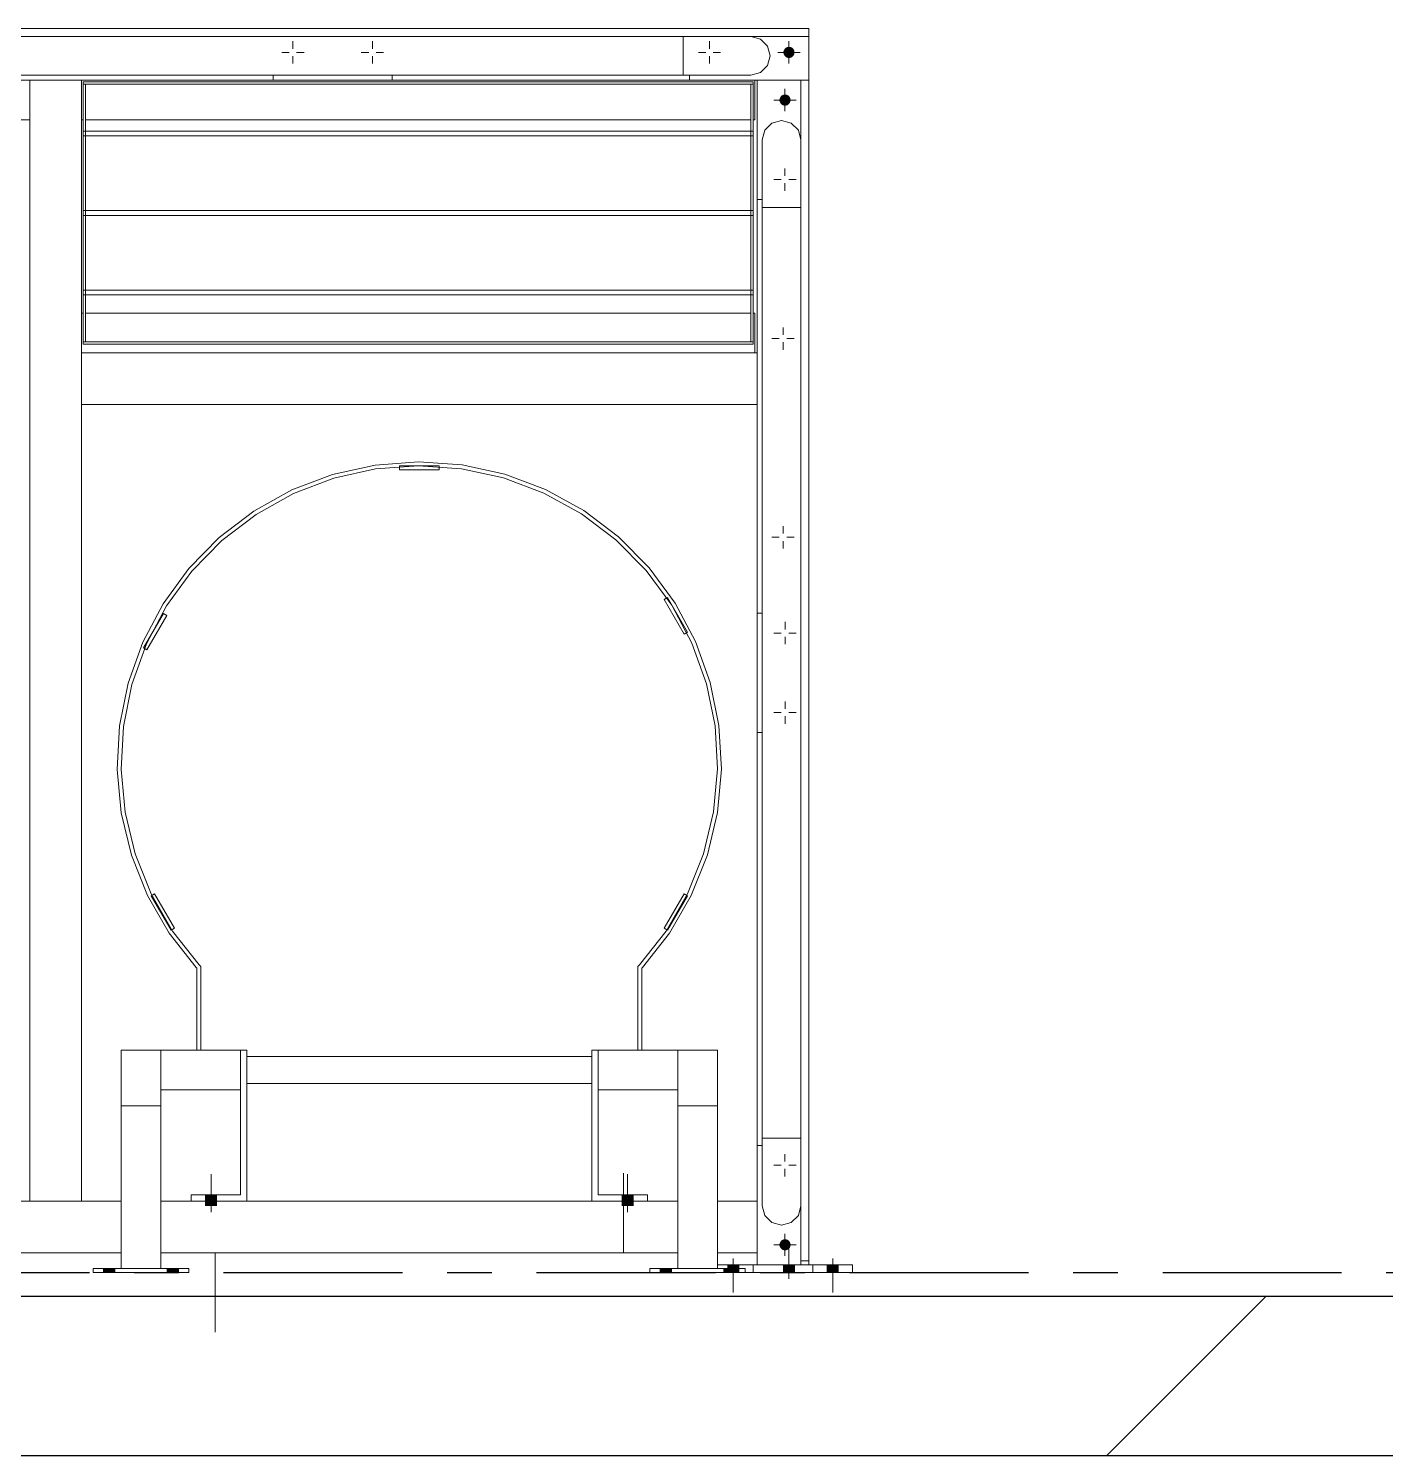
# Model space of a CAD drawing. Header units: millimetres. Extents: x -153298 to 620751, y -313239 to 250031.
# Drawn here: x 33926 to 35633, y 171630 to 173425 of the extents above; entities that cross this region are included whole.
import ezdxf
from ezdxf.enums import TextEntityAlignment as Align

# ---------------------------------------------------------------- set-up
doc = ezdxf.new("R2010")
doc.units = ezdxf.units.MM
for name, pattern in [('CENTER', [2, 1.25, -0.25, 0.25, -0.25]), ('TA_GL_000.90000', [2.475, 0.9, -0.225, 0.225, -0.225, 0.9]), ('XKITLINE00', [0])]:
    doc.linetypes.add(name, pattern=pattern)
for name, color, linetype in [('000 - 0_SYM_DWG_GRIDLINE_MAIN_COLOR_251', 251, 'Continuous'), ('000 - 0_SYM_DWG_SLOPE-SYM_TEXT_COLOR_3', 3, 'Continuous'), ('000 - CONCRETE_WALL_CUT_COLOR_2', 2, 'Continuous'), ('000 - CONCRETE_WALL_HATCH_', 251, 'Continuous'), ('000 - CONCRETE_WALL_WIPEOUT_', 250, 'Continuous'), ('000 - EXISTING_BUILDING_MAIN_COLOR_1', 1, 'Continuous'), ('000 - EXISTING_BUILDING_MAIN_COLOR_251', 251, 'Continuous'), ('000 - EXISTING_CONCRETE_MAIN_COLOR_1', 1, 'Continuous'), ('000 - GRID', 251, 'CENTER')]:
    doc.layers.add(name, color=color, linetype=linetype)
doc.styles.add('ARIAL', font='arial.ttf')
doc.styles.add('TA', font='', dxfattribs={"height": 4.5})
doc.styles.get('TA').set_extended_font_data('Cordia New')

# ---------------------------------------------------------------- blocks, each defined once
blk = doc.blocks.new('*A23112231')
at = {"layer": '000 - EXISTING_BUILDING_MAIN_COLOR_1', "linetype": 'XKITLINE00', "lineweight": 0}
for p, q in [((470.929547, 165.651934), (470.929547, 166.331934)), ((471.318347, 166.331934), (470.929547, 166.331934)), ((471.318347, 165.651934), (471.318347, 166.331934)), ((470.955591, 165.554734), (470.929547, 165.651934)), ((471.318347, 165.651934), (471.292302, 165.554734)), ((471.026747, 165.483579), (470.955591, 165.554734)), ((471.123947, 165.457534), (471.026747, 165.483579)), ((471.221147, 165.483579), (471.123947, 165.457534)), ((471.292302, 165.554734), (471.221147, 165.483579))]:
    blk.add_line(p, q, dxfattribs=at)
blk = doc.blocks.new('*A23122232')
at = {"layer": '000 - EXISTING_BUILDING_MAIN_COLOR_1', "linetype": 'XKITLINE00', "lineweight": 0}
for p, q in [((470.838315, 165.059952), (470.838315, 165.059961)), ((470.838315, 165.059961), (470.878347, 165.059961)), ((470.838315, 165.059961), (470.838315, 164.979952)), ((471.318347, 165.059961), (471.438315, 165.059961)), ((471.438315, 165.059952), (471.438315, 165.059961)), ((471.438315, 165.059961), (471.438315, 164.979952)), ((470.838315, 164.979961), (471.438315, 164.979961))]:
    blk.add_line(p, q, dxfattribs=at)
blk = doc.blocks.new('*A23132233')
at = {"layer": '000 - EXISTING_BUILDING_MAIN_COLOR_251', "linetype": 'XKITLINE00', "lineweight": 0}
for p, q in [((469.214467, 165.7), (469.214467, 167.22)), ((469.214467, 167.22), (469.278467, 167.22)), ((469.278467, 165.764), (469.278467, 166.82)), ((469.278467, 165.764), (469.774467, 165.764)), ((469.774467, 165.764), (469.774467, 165.7))]:
    blk.add_line(p, q, dxfattribs=at)
blk = doc.blocks.new('*A23142234')
at = {"layer": '000 - EXISTING_BUILDING_MAIN_COLOR_251', "linetype": 'XKITLINE00', "lineweight": 0}
for p, q in [((470.479067, 166.66), (470.079067, 166.66)), ((470.079067, 166.66), (470.079067, 165.019961)), ((470.479067, 165.019961), (470.479067, 166.66))]:
    blk.add_line(p, q, dxfattribs=at)
blk = doc.blocks.new('*A23152235')
at = {"layer": '000 - EXISTING_BUILDING_MAIN_COLOR_251', "linetype": 'XKITLINE00', "lineweight": 0}
for p, q in [((470.479067, 167.22), (470.079067, 167.22)), ((470.079067, 167.22), (470.079067, 166.66)), ((470.479067, 167.22), (470.479067, 166.66)), ((470.479067, 166.66), (470.079067, 166.66))]:
    blk.add_line(p, q, dxfattribs=at)
blk = doc.blocks.new('*A23162236')
at = {"layer": '000 - EXISTING_BUILDING_MAIN_COLOR_251', "linetype": 'XKITLINE00', "lineweight": 0}
for p, q in [((470.758889, 165.019961), (469.798889, 165.019961)), ((469.798889, 165.019961), (469.798889, 164.979961)), ((470.758889, 165.019961), (470.758889, 164.979961)), ((470.758889, 164.979961), (469.798889, 164.979961))]:
    blk.add_line(p, q, dxfattribs=at)
blk = doc.blocks.new('*A23172237')
at = {"layer": '000 - EXISTING_BUILDING_MAIN_COLOR_1', "linetype": 'XKITLINE00', "lineweight": 0}
for p, q in [((471.318347, 176.97997), (470.878347, 176.97997)), ((470.878347, 176.97997), (470.878347, 175.77997)), ((470.878347, 175.77997), (470.929578, 175.77997))]:
    blk.add_line(p, q, dxfattribs=at)
blk = doc.blocks.new('*A23182238')
at = {"layer": '000 - EXISTING_BUILDING_MAIN_COLOR_1', "linetype": 'XKITLINE00', "lineweight": 0}
for p, q in [((470.955591, 176.47717), (471.026747, 176.548325)), ((471.026747, 176.548325), (471.123947, 176.57437)), ((471.123947, 176.57437), (471.221147, 176.548325)), ((471.221147, 176.548325), (471.292302, 176.47717)), ((470.929547, 176.37997), (470.955591, 176.47717)), ((470.929547, 176.37997), (470.929547, 175.69997)), ((471.292302, 176.47717), (471.318347, 176.37997)), ((471.318347, 176.37997), (471.318347, 175.69997)), ((470.929547, 175.69997), (471.318347, 175.69997))]:
    blk.add_line(p, q, dxfattribs=at)
blk = doc.blocks.new('*A23192239')
at = {"layer": '000 - EXISTING_BUILDING_MAIN_COLOR_251', "linetype": 'XKITLINE00', "lineweight": 0}
for p, q in [((470.814377, 174.347897), (470.814377, 176.939961)), ((470.814377, 176.939961), (470.838377, 176.939961)), ((470.838377, 174.347897), (470.838377, 176.939961)), ((470.814377, 174.347897), (470.838377, 174.347897))]:
    blk.add_line(p, q, dxfattribs=at)
blk = doc.blocks.new('*A23202240')
at = {"layer": '000 - EXISTING_BUILDING_MAIN_COLOR_251', "linetype": 'XKITLINE00', "lineweight": 0}
for p, q in [((471.398315, 176.979939), (471.398315, 177.419961)), ((470.198315, 176.979939), (470.198315, 177.031129)), ((470.198315, 176.979939), (471.318375, 176.979939))]:
    blk.add_line(p, q, dxfattribs=at)
blk = doc.blocks.new('*A23212241')
at = {"layer": '000 - EXISTING_BUILDING_MAIN_COLOR_251', "linetype": 'XKITLINE00', "lineweight": 0}
for p, q in [((470.814284, 177.419929), (470.134284, 177.419929)), ((470.134284, 177.419929), (470.134284, 177.031129)), ((470.814284, 177.419929), (470.911484, 177.393885)), ((470.911484, 177.393885), (470.98264, 177.322729)), ((470.98264, 177.322729), (471.008684, 177.225529)), ((471.008684, 177.225529), (470.98264, 177.128329)), ((470.98264, 177.128329), (470.911484, 177.057174)), ((470.814284, 177.031129), (470.134284, 177.031129)), ((470.911484, 177.057174), (470.814284, 177.031129))]:
    blk.add_line(p, q, dxfattribs=at)
blk = doc.blocks.new('*A23412261')
at = {"layer": '000 - EXISTING_CONCRETE_MAIN_COLOR_1', "linetype": 'XKITLINE00', "lineweight": 0}
for p, q in [((442.008418, 164.739977), (488.150427, 164.739977)), ((442.008418, 163.139977), (488.150427, 163.139977))]:
    blk.add_line(p, q, dxfattribs=at)
blk = doc.blocks.new('*A23472267')
at = {"layer": '000 - EXISTING_BUILDING_MAIN_COLOR_1', "linetype": 'XKITLINE00', "lineweight": 0}
for p, q in [((470.929578, 175.69997), (470.929578, 166.33197)), ((470.929578, 175.69997), (471.318378, 175.69997)), ((471.318378, 166.33197), (471.318378, 175.69997)), ((470.929578, 166.33197), (471.318378, 166.33197))]:
    blk.add_line(p, q, dxfattribs=at)
blk = doc.blocks.new('*A23672287')
at = {"layer": '000 - EXISTING_BUILDING_MAIN_COLOR_251', "linetype": 'XKITLINE00', "lineweight": 0}
for p, q in [((464.094377, 174.867961), (464.094377, 174.819961)), ((464.094377, 174.867961), (470.838377, 174.867961)), ((464.094377, 174.819961), (470.838377, 174.819961)), ((470.838377, 174.867961), (470.838377, 174.819961))]:
    blk.add_line(p, q, dxfattribs=at)
blk = doc.blocks.new('*A23682288')
at = {"layer": '000 - EXISTING_BUILDING_MAIN_COLOR_251', "linetype": 'XKITLINE00', "lineweight": 0}
for p, q in [((464.078377, 174.635897), (464.094377, 174.635897)), ((464.118377, 174.635897), (470.814377, 174.635897)), ((470.838377, 174.635897), (470.854317, 174.635897)), ((470.854317, 174.235897), (470.854317, 174.635897))]:
    blk.add_line(p, q, dxfattribs=at)
blk = doc.blocks.new('*A23692289')
at = {"layer": '000 - EXISTING_BUILDING_MAIN_COLOR_251', "linetype": 'XKITLINE00', "lineweight": 0}
for p, q in [((470.854317, 176.579984), (470.854317, 176.979984)), ((464.078377, 176.579984), (464.094377, 176.579984)), ((464.118377, 176.579984), (470.814377, 176.579984)), ((470.838377, 176.579984), (470.854317, 176.579984))]:
    blk.add_line(p, q, dxfattribs=at)
blk = doc.blocks.new('*A23702290')
at = {"layer": '000 - EXISTING_BUILDING_MAIN_COLOR_251', "linetype": 'XKITLINE00', "lineweight": 0}
for p, q in [((464.094377, 174.347897), (464.094377, 174.323897)), ((464.094377, 174.347897), (470.838318, 174.347897)), ((470.838318, 174.347897), (470.838318, 174.323897)), ((464.094377, 174.323897), (470.838318, 174.323897))]:
    blk.add_line(p, q, dxfattribs=at)
blk = doc.blocks.new('*A23712291')
at = {"layer": '000 - EXISTING_BUILDING_MAIN_COLOR_251', "linetype": 'XKITLINE00', "lineweight": 0}
for p, q in [((464.094377, 175.667961), (464.094377, 175.619961)), ((464.094377, 175.667961), (470.838377, 175.667961)), ((470.838377, 175.667961), (470.838377, 175.619961)), ((464.094377, 175.619961), (470.838377, 175.619961))]:
    blk.add_line(p, q, dxfattribs=at)
blk = doc.blocks.new('*A23722292')
at = {"layer": '000 - EXISTING_BUILDING_MAIN_COLOR_251', "linetype": 'XKITLINE00', "lineweight": 0}
for p, q in [((464.078377, 174.235961), (464.078377, 173.715961)), ((464.078377, 174.235961), (470.878317, 174.235961)), ((470.878317, 174.235961), (470.878317, 173.715961)), ((464.078377, 173.715961), (470.878317, 173.715961))]:
    blk.add_line(p, q, dxfattribs=at)
blk = doc.blocks.new('*A23732293')
at = {"layer": '000 - EXISTING_BUILDING_MAIN_COLOR_251', "linetype": 'XKITLINE00', "lineweight": 0}
for p, q in [((464.094377, 176.963961), (464.094377, 176.939961)), ((464.094377, 176.963961), (470.838318, 176.963961)), ((464.094377, 176.939961), (470.838318, 176.939961)), ((470.838318, 176.963961), (470.838318, 176.939961))]:
    blk.add_line(p, q, dxfattribs=at)
blk = doc.blocks.new('*A23742294')
at = {"layer": '000 - EXISTING_BUILDING_MAIN_COLOR_251', "linetype": 'XKITLINE00', "lineweight": 0}
for p, q in [((464.094377, 176.467961), (464.094377, 176.419961)), ((464.094377, 176.467961), (470.838377, 176.467961)), ((464.094377, 176.419961), (470.838377, 176.419961)), ((470.838377, 176.467961), (470.838377, 176.419961))]:
    blk.add_line(p, q, dxfattribs=at)
blk = doc.blocks.new('*A23752295')
at = {"layer": '000 - EXISTING_BUILDING_MAIN_COLOR_251', "linetype": 'XKITLINE00', "lineweight": 0}
for p, q in [((464.094377, 174.347897), (464.094377, 176.939961)), ((464.094377, 176.939961), (464.118377, 176.939961)), ((464.118377, 174.347897), (464.118377, 176.939961)), ((464.094377, 174.347897), (464.118377, 174.347897))]:
    blk.add_line(p, q, dxfattribs=at)
blk = doc.blocks.new('*A23822302')
at = {"layer": '000 - EXISTING_BUILDING_MAIN_COLOR_251', "linetype": 'XKITLINE00', "lineweight": 0}
for p, q in [((466.006364, 176.979961), (466.006364, 177.031161)), ((467.206364, 176.979961), (466.006364, 176.979961)), ((467.206364, 177.031161), (467.206364, 176.979961))]:
    blk.add_line(p, q, dxfattribs=at)
blk = doc.blocks.new('*A23832303')
at = {"layer": '000 - EXISTING_BUILDING_MAIN_COLOR_1', "linetype": 'XKITLINE00', "lineweight": 0}
for p, q in [((471.318375, 176.979961), (471.398375, 176.979961)), ((471.318375, 176.379863), (471.318375, 176.979961)), ((471.398375, 176.979961), (471.398375, 165.099943)), ((471.318375, 165.099943), (471.318375, 165.652041)), ((471.398375, 165.099943), (471.318375, 165.099943))]:
    blk.add_line(p, q, dxfattribs=at)
blk = doc.blocks.new('*A23842304')
at = {"layer": '000 - EXISTING_BUILDING_MAIN_COLOR_1', "linetype": 'XKITLINE00', "lineweight": 0}
for p, q in [((470.878317, 171.61597), (470.878317, 175.77997)), ((470.878317, 166.259961), (470.878317, 170.41597)), ((471.398317, 165.059961), (471.398317, 165.099943))]:
    blk.add_line(p, q, dxfattribs=at)
blk = doc.blocks.new('*A23852305')
at = {"layer": '000 - EXISTING_BUILDING_MAIN_COLOR_1', "linetype": 'XKITLINE00', "lineweight": 0}
for p, q in [((470.929578, 166.259961), (470.878347, 166.259961)), ((470.878347, 166.259961), (470.878347, 165.059961)), ((470.878347, 165.059961), (471.318347, 165.059961)), ((471.318347, 165.059961), (471.318347, 165.099943))]:
    blk.add_line(p, q, dxfattribs=at)
blk = doc.blocks.new('*A23862306')
at = {"layer": '000 - EXISTING_BUILDING_MAIN_COLOR_251', "linetype": 'XKITLINE00', "lineweight": 0}
for p, q in [((470.929578, 171.61597), (470.878347, 171.61597)), ((470.878347, 171.61597), (470.878347, 170.41597)), ((470.878347, 170.41597), (470.929578, 170.41597))]:
    blk.add_line(p, q, dxfattribs=at)
blk = doc.blocks.new('*A23872307')
at = {"layer": '000 - EXISTING_BUILDING_MAIN_COLOR_251', "linetype": 'XKITLINE00', "lineweight": 0}
for p, q in [((466.206364, 177.371961), (466.206364, 177.297369)), ((467.006364, 177.371961), (467.006364, 177.297369)), ((466.094364, 177.259961), (466.168956, 177.259961)), ((466.206364, 177.147961), (466.206364, 177.222553)), ((466.318364, 177.259961), (466.243772, 177.259961)), ((466.894364, 177.259961), (466.968956, 177.259961)), ((467.006364, 177.147961), (467.006364, 177.222553)), ((467.118364, 177.259961), (467.043772, 177.259961))]:
    blk.add_line(p, q, dxfattribs=at)
blk = doc.blocks.new('*A23882308')
at = {"layer": '000 - EXISTING_BUILDING_MAIN_COLOR_251'}
for points in [[(469.518, 165.7), (469.518, 165.764), (469.63, 165.764), (469.63, 165.7)], [(469.518, 165.652), (469.518, 165.7), (469.63, 165.7), (469.63, 165.652)]]:
    blk.add_hatch(color=256, dxfattribs=at).paths.add_polyline_path(points, flags=17)
at = {"layer": '000 - EXISTING_BUILDING_MAIN_COLOR_251', "linetype": 'XKITLINE00', "lineweight": 0}
for p, q in [((469.574, 165.589), (469.574, 165.972)), ((469.518, 165.7), (469.518, 165.764)), ((469.63, 165.7), (469.63, 165.764)), ((469.518, 165.652), (469.518, 165.7)), ((469.63, 165.652), (469.63, 165.7))]:
    blk.add_line(p, q, dxfattribs=at)
blk = doc.blocks.new('*A23892309')
at = {"layer": '000 - EXISTING_BUILDING_MAIN_COLOR_251', "linetype": 'XKITLINE00', "lineweight": 0}
for p, q in [((471.158347, 171.52797), (471.158347, 171.453378)), ((471.046347, 171.41597), (471.120939, 171.41597)), ((471.158347, 171.30397), (471.158347, 171.378562)), ((471.270347, 171.41597), (471.195755, 171.41597)), ((471.046347, 170.61597), (471.120939, 170.61597)), ((471.158347, 170.72797), (471.158347, 170.653378)), ((471.270347, 170.61597), (471.195755, 170.61597)), ((471.158347, 170.50397), (471.158347, 170.578562))]:
    blk.add_line(p, q, dxfattribs=at)
blk = doc.blocks.new('*A23902310')
at = {"layer": '000 - EXISTING_BUILDING_MAIN_COLOR_1'}
blk.add_hatch(color=256, dxfattribs=at).paths.add_polyline_path([(471.147, 165.205), (471.137, 165.208), (471.127, 165.213), (471.119, 165.22), (471.112, 165.229), (471.107, 165.239), (471.103, 165.249), (471.102, 165.26), (471.103, 165.271), (471.107, 165.281), (471.112, 165.291), (471.119, 165.3), (471.127, 165.307), (471.137, 165.312), (471.147, 165.315), (471.158, 165.316), (471.169, 165.315), (471.18, 165.312), (471.189, 165.307), (471.198, 165.3), (471.205, 165.291), (471.21, 165.281), (471.213, 165.271), (471.214, 165.26), (471.213, 165.249), (471.21, 165.239), (471.205, 165.229), (471.198, 165.22), (471.189, 165.213), (471.18, 165.208), (471.169, 165.205), (471.158, 165.204)], flags=17)
at = {"layer": '000 - EXISTING_BUILDING_MAIN_COLOR_1', "linetype": 'XKITLINE00', "lineweight": 0}
for p, q in [((471.158, 166.172), (471.158, 166.097)), ((471.046, 166.06), (471.121, 166.06)), ((471.158, 165.948), (471.158, 166.023)), ((471.27, 166.06), (471.196, 166.06)), ((471.158, 165.372), (471.158, 165.148)), ((471.27, 165.26), (471.046, 165.26))]:
    blk.add_line(p, q, dxfattribs=at)
blk = doc.blocks.new('*A23912311')
at = {"layer": '000 - EXISTING_BUILDING_MAIN_COLOR_251'}
for points in [[(470.015, 165.02), (470.015, 164.98), (469.903, 164.98), (469.903, 165.02)], [(470.015, 165.02), (470.015, 164.98), (469.903, 164.98), (469.903, 165.02)], [(470.655, 165.02), (470.655, 164.98), (470.543, 164.98), (470.543, 165.02)], [(470.655, 165.02), (470.655, 164.98), (470.543, 164.98), (470.543, 165.02)]]:
    blk.add_hatch(color=256, dxfattribs=at).paths.add_polyline_path(points, flags=17)
at = {"layer": '000 - EXISTING_BUILDING_MAIN_COLOR_251', "linetype": 'XKITLINE00', "lineweight": 0}
for p, q in [((469.903, 164.98), (469.903, 165.02)), ((469.903, 164.98), (469.903, 165.02)), ((469.959, 164.98), (469.959, 165.02)), ((469.959, 164.98), (469.959, 165.02)), ((470.015, 164.98), (470.015, 165.02)), ((470.015, 164.98), (470.015, 165.02)), ((470.543, 164.98), (470.543, 165.02)), ((470.543, 164.98), (470.543, 165.02)), ((470.599, 164.98), (470.599, 165.02)), ((470.599, 164.98), (470.599, 165.02)), ((470.655, 164.98), (470.655, 165.02)), ((470.655, 164.98), (470.655, 165.02))]:
    blk.add_line(p, q, dxfattribs=at)
blk = doc.blocks.new('*A23922312')
at = {"layer": '000 - EXISTING_BUILDING_MAIN_COLOR_251', "linetype": 'XKITLINE00', "lineweight": 0}
blk.add_line((469.534467, 165.180064), (469.534467, 165.980064), dxfattribs=at)
blk = doc.blocks.new('*A23932313')
at = {"layer": '000 - EXISTING_BUILDING_MAIN_COLOR_1'}
blk.add_hatch(color=256, dxfattribs=at).paths.add_polyline_path([(471.142, 164.98), (471.142, 165.06), (471.254, 165.06), (471.254, 164.98)], flags=17)
blk.add_hatch(color=256, dxfattribs=at).paths.add_polyline_path([(471.142, 164.98), (471.142, 165.06), (471.254, 165.06), (471.254, 164.98)], flags=17)
at = {"layer": '000 - EXISTING_BUILDING_MAIN_COLOR_1', "linetype": 'XKITLINE00', "lineweight": 0}
for p, q in [((471.198, 164.917), (471.198, 165.26)), ((471.198, 164.917), (471.198, 165.26)), ((471.142, 164.98), (471.142, 165.06)), ((471.142, 164.98), (471.142, 165.06)), ((471.254, 164.98), (471.254, 165.06)), ((471.254, 164.98), (471.254, 165.06))]:
    blk.add_line(p, q, dxfattribs=at)
blk = doc.blocks.new('*A23942314')
at = {"layer": '000 - EXISTING_BUILDING_MAIN_COLOR_251', "linetype": 'XKITLINE00', "lineweight": 0}
for p, q in [((471.138317, 174.49194), (471.138317, 174.417348)), ((471.026317, 174.37994), (471.100909, 174.37994)), ((471.138317, 174.26794), (471.138317, 174.342532)), ((471.250317, 174.37994), (471.175725, 174.37994)), ((471.138317, 172.49194), (471.138317, 172.417348)), ((471.026317, 172.37994), (471.100909, 172.37994)), ((471.138317, 172.26794), (471.138317, 172.342532)), ((471.250317, 172.37994), (471.175725, 172.37994))]:
    blk.add_line(p, q, dxfattribs=at)
blk = doc.blocks.new('*A23952315')
at = {"layer": '000 - EXISTING_BUILDING_MAIN_COLOR_1'}
blk.add_hatch(color=256, dxfattribs=at).paths.add_polyline_path([(471.147, 176.725), (471.137, 176.728), (471.127, 176.733), (471.119, 176.74), (471.112, 176.749), (471.107, 176.759), (471.103, 176.769), (471.102, 176.78), (471.103, 176.791), (471.107, 176.801), (471.112, 176.811), (471.119, 176.82), (471.127, 176.827), (471.137, 176.832), (471.147, 176.835), (471.158, 176.836), (471.169, 176.835), (471.18, 176.832), (471.189, 176.827), (471.198, 176.82), (471.205, 176.811), (471.21, 176.801), (471.213, 176.791), (471.214, 176.78), (471.213, 176.769), (471.21, 176.759), (471.205, 176.749), (471.198, 176.74), (471.189, 176.733), (471.18, 176.728), (471.169, 176.725), (471.158, 176.724)], flags=17)
at = {"layer": '000 - EXISTING_BUILDING_MAIN_COLOR_1', "linetype": 'XKITLINE00', "lineweight": 0}
for p, q in [((471.27, 176.78), (471.046, 176.78)), ((471.158, 176.892), (471.158, 176.668)), ((471.158, 176.092), (471.158, 176.017)), ((471.046, 175.98), (471.121, 175.98)), ((471.158, 175.868), (471.158, 175.943)), ((471.27, 175.98), (471.196, 175.98))]:
    blk.add_line(p, q, dxfattribs=at)
blk = doc.blocks.new('*A23962316')
at = {"layer": '000 - EXISTING_BUILDING_MAIN_COLOR_251'}
blk.add_hatch(color=256, dxfattribs=at).paths.add_polyline_path([(471.253, 177.249), (471.25, 177.239), (471.245, 177.229), (471.238, 177.22), (471.229, 177.213), (471.22, 177.208), (471.209, 177.205), (471.198, 177.204), (471.187, 177.205), (471.177, 177.208), (471.167, 177.213), (471.159, 177.22), (471.152, 177.229), (471.147, 177.239), (471.143, 177.249), (471.142, 177.26), (471.143, 177.271), (471.147, 177.281), (471.152, 177.291), (471.159, 177.3), (471.167, 177.307), (471.177, 177.312), (471.187, 177.315), (471.198, 177.316), (471.209, 177.315), (471.22, 177.312), (471.229, 177.307), (471.238, 177.3), (471.245, 177.291), (471.25, 177.281), (471.253, 177.271), (471.254, 177.26)], flags=17)
at = {"layer": '000 - EXISTING_BUILDING_MAIN_COLOR_251', "linetype": 'XKITLINE00', "lineweight": 0}
for p, q in [((470.398, 177.372), (470.398, 177.297)), ((471.198, 177.372), (471.198, 177.148)), ((470.286, 177.26), (470.361, 177.26)), ((470.398, 177.148), (470.398, 177.223)), ((470.51, 177.26), (470.436, 177.26)), ((471.086, 177.26), (471.31, 177.26))]:
    blk.add_line(p, q, dxfattribs=at)
blk = doc.blocks.new('*A23972317')
at = {"layer": '000 - EXISTING_BUILDING_MAIN_COLOR_251', "linetype": 'XKITLINE00', "lineweight": 0}
for p, q in [((447.918315, 165.699943), (449.079815, 165.699943)), ((449.143815, 165.699943), (453.518158, 165.699943)), ((453.582158, 165.699943), (464.477947, 165.699943)), ((464.877947, 165.699943), (470.079067, 165.699943)), ((470.479067, 165.699943), (470.878315, 165.699943)), ((447.918315, 165.179943), (449.079815, 165.179943)), ((449.143815, 165.179943), (453.518158, 165.179943)), ((453.582158, 165.179943), (464.477947, 165.179943)), ((464.877947, 165.179943), (470.079067, 165.179943)), ((470.479067, 165.179943), (470.878315, 165.179943))]:
    blk.add_line(p, q, dxfattribs=at)
blk = doc.blocks.new('*A23982318')
at = {"layer": '000 - EXISTING_BUILDING_MAIN_COLOR_1', "linetype": 'XKITLINE00', "lineweight": 0}
for p, q in [((448.678284, 177.419961), (470.134284, 177.419961)), ((448.678284, 177.031161), (448.678284, 177.419961)), ((470.134284, 177.031161), (470.134284, 177.419961)), ((448.678284, 177.031161), (470.134284, 177.031161))]:
    blk.add_line(p, q, dxfattribs=at)
blk = doc.blocks.new('*A23992319')
at = {"layer": '000 - EXISTING_BUILDING_MAIN_COLOR_1', "linetype": 'XKITLINE00', "lineweight": 0}
for p, q in [((447.398375, 176.979961), (447.398375, 177.419961)), ((448.606444, 176.979961), (451.614444, 176.979961)), ((452.814444, 176.979961), (458.814444, 176.979961)), ((460.014444, 176.979961), (466.006364, 176.979961)), ((467.206364, 176.979961), (470.198315, 176.979961))]:
    blk.add_line(p, q, dxfattribs=at)
blk = doc.blocks.new('*A24012321')
at = {"layer": '000 - EXISTING_BUILDING_MAIN_COLOR_251', "linetype": 'XKITLINE00', "lineweight": 0}
for p, q in [((447.918315, 176.579984), (447.934297, 176.579984)), ((447.958297, 176.579984), (451.774297, 176.579984)), ((451.798297, 176.579984), (451.814297, 176.579984)), ((451.838297, 176.579984), (455.654297, 176.579984)), ((455.678297, 176.579984), (455.694297, 176.579984)), ((455.718297, 176.579984), (459.534297, 176.579984)), ((459.558297, 176.579984), (459.574297, 176.579984)), ((459.598297, 176.579984), (463.414297, 176.579984)), ((463.438297, 176.579984), (463.558377, 176.579984))]:
    blk.add_line(p, q, dxfattribs=at)
blk = doc.blocks.new('*A24022322')
at = {"layer": '000 - EXISTING_BUILDING_MAIN_COLOR_1', "linetype": 'XKITLINE00', "lineweight": 0}
for p, q in [((447.398375, 177.499961), (447.398375, 177.419961)), ((447.398375, 177.499961), (471.398315, 177.499961)), ((471.398315, 177.499961), (471.398315, 177.419961)), ((447.398375, 177.419961), (447.998367, 177.419961)), ((470.814166, 177.419961), (471.398315, 177.419961))]:
    blk.add_line(p, q, dxfattribs=at)
blk = doc.blocks.new('*A24332353')
at = {"layer": '000 - EXISTING_BUILDING_MAIN_COLOR_251', "linetype": 'XKITLINE00', "lineweight": 0}
for p, q in [((465.742547, 167.22), (465.678547, 167.22)), ((465.742547, 165.7), (465.742547, 167.22)), ((465.678547, 165.764), (465.678547, 166.82)), ((465.678547, 165.764), (465.182547, 165.764)), ((465.182547, 165.764), (465.182547, 165.7))]:
    blk.add_line(p, q, dxfattribs=at)
blk = doc.blocks.new('*A24342354')
at = {"layer": '000 - EXISTING_BUILDING_MAIN_COLOR_251', "linetype": 'XKITLINE00', "lineweight": 0}
for p, q in [((465.742547, 167.156), (469.214467, 167.156)), ((465.742547, 166.884), (469.214467, 166.884))]:
    blk.add_line(p, q, dxfattribs=at)
blk = doc.blocks.new('*A24372357')
at = {"layer": '000 - EXISTING_BUILDING_MAIN_COLOR_251', "linetype": 'XKITLINE00', "lineweight": 0}
for p, q in [((464.877947, 166.66), (464.477947, 166.66)), ((464.477947, 166.66), (464.477947, 165.019961)), ((464.877947, 165.019961), (464.877947, 166.66))]:
    blk.add_line(p, q, dxfattribs=at)
blk = doc.blocks.new('*A24382358')
at = {"layer": '000 - EXISTING_BUILDING_MAIN_COLOR_251', "linetype": 'XKITLINE00', "lineweight": 0}
for p, q in [((464.877915, 167.220022), (464.477915, 167.220022)), ((464.477915, 167.220022), (464.477947, 166.66)), ((464.877915, 167.220022), (464.877947, 166.66)), ((464.877947, 166.66), (464.477947, 166.66))]:
    blk.add_line(p, q, dxfattribs=at)
blk = doc.blocks.new('*A24392359')
at = {"layer": '000 - EXISTING_BUILDING_MAIN_COLOR_251', "linetype": 'XKITLINE00', "lineweight": 0}
for p, q in [((464.198124, 164.979961), (464.198124, 165.019961)), ((464.198124, 165.019961), (465.158124, 165.019961)), ((465.158124, 164.979961), (465.158124, 165.019961)), ((464.198124, 164.979961), (465.158124, 164.979961))]:
    blk.add_line(p, q, dxfattribs=at)
blk = doc.blocks.new('*A24452365')
at = {"layer": '000 - EXISTING_BUILDING_MAIN_COLOR_251'}
for points in [[(465.439, 165.764), (465.439, 165.7), (465.327, 165.7), (465.327, 165.764)], [(465.439, 165.7), (465.439, 165.652), (465.327, 165.652), (465.327, 165.7)]]:
    blk.add_hatch(color=256, dxfattribs=at).paths.add_polyline_path(points, flags=17)
at = {"layer": '000 - EXISTING_BUILDING_MAIN_COLOR_251', "linetype": 'XKITLINE00', "lineweight": 0}
for p, q in [((465.383, 165.589), (465.383, 165.972)), ((465.327, 165.7), (465.327, 165.764)), ((465.439, 165.7), (465.439, 165.764)), ((465.327, 165.652), (465.327, 165.7)), ((465.439, 165.652), (465.439, 165.7))]:
    blk.add_line(p, q, dxfattribs=at)
blk = doc.blocks.new('*A24462366')
at = {"layer": '000 - EXISTING_BUILDING_MAIN_COLOR_251', "linetype": 'XKITLINE00', "lineweight": 0}
blk.add_line((465.422547, 165.180064), (465.422547, 164.380064), dxfattribs=at)
blk = doc.blocks.new('*A24472367')
at = {"layer": '000 - EXISTING_BUILDING_MAIN_COLOR_251'}
for points in [[(464.414, 165.02), (464.414, 164.98), (464.302, 164.98), (464.302, 165.02)], [(464.414, 165.02), (464.414, 164.98), (464.302, 164.98), (464.302, 165.02)], [(465.054, 165.02), (465.054, 164.98), (464.942, 164.98), (464.942, 165.02)], [(465.054, 165.02), (465.054, 164.98), (464.942, 164.98), (464.942, 165.02)]]:
    blk.add_hatch(color=256, dxfattribs=at).paths.add_polyline_path(points, flags=17)
at = {"layer": '000 - EXISTING_BUILDING_MAIN_COLOR_251', "linetype": 'XKITLINE00', "lineweight": 0}
for p, q in [((464.302, 164.98), (464.302, 165.02)), ((464.302, 164.98), (464.302, 165.02)), ((464.358, 164.98), (464.358, 165.02)), ((464.358, 164.98), (464.358, 165.02)), ((464.414, 164.98), (464.414, 165.02)), ((464.414, 164.98), (464.414, 165.02)), ((464.942, 164.98), (464.942, 165.02)), ((464.942, 164.98), (464.942, 165.02)), ((464.998, 164.98), (464.998, 165.02)), ((464.998, 164.98), (464.998, 165.02)), ((465.054, 164.98), (465.054, 165.02)), ((465.054, 164.98), (465.054, 165.02))]:
    blk.add_line(p, q, dxfattribs=at)
blk = doc.blocks.new('*A24752395')
at = {"layer": '000 - EXISTING_BUILDING_MAIN_COLOR_251', "linetype": 'XKITLINE00', "lineweight": 0}
for p, q in [((464.477947, 167.22), (465.678535, 167.22)), ((465.678535, 167.22), (465.678535, 166.82)), ((464.877947, 166.82), (465.678535, 166.82))]:
    blk.add_line(p, q, dxfattribs=at)
blk = doc.blocks.new('*A24762396')
at = {"layer": '000 - EXISTING_BUILDING_MAIN_COLOR_251', "linetype": 'XKITLINE00', "lineweight": 0}
for p, q in [((464.90287, 171.614165), (464.70287, 171.267755)), ((464.937511, 171.594165), (464.90287, 171.614165)), ((464.737511, 171.247755), (464.937511, 171.594165)), ((464.70287, 171.267755), (464.737511, 171.247755))]:
    blk.add_line(p, q, dxfattribs=at)
blk = doc.blocks.new('*A24772397')
at = {"layer": '000 - EXISTING_BUILDING_MAIN_COLOR_251', "linetype": 'XKITLINE00', "lineweight": 0}
for p, q in [((464.815031, 168.793205), (464.78039, 168.773205)), ((464.78039, 168.773205), (464.98039, 168.426795)), ((465.015031, 168.446795), (464.815031, 168.793205)), ((464.98039, 168.426795), (465.015031, 168.446795))]:
    blk.add_line(p, q, dxfattribs=at)
blk = doc.blocks.new('*A24782398')
at = {"layer": '000 - EXISTING_BUILDING_MAIN_COLOR_251', "linetype": 'XKITLINE00', "lineweight": 0}
for p, q in [((467.033252, 173.107209), (466.605636, 173.011977)), ((466.617122, 172.973662), (467.039111, 173.06764)), ((467.470115, 173.139988), (467.033252, 173.107209)), ((467.039111, 173.06764), (467.470226, 173.099988)), ((467.908261, 173.109477), (467.470115, 173.139988)), ((467.470226, 173.099988), (467.902607, 173.069879)), ((467.902607, 173.069879), (468.326136, 172.977776)), ((468.337437, 173.016146), (467.908261, 173.109477)), ((466.605636, 173.011977), (466.196149, 172.856272)), ((466.213023, 172.820005), (466.617122, 172.973662)), ((468.326136, 172.977776), (468.731972, 172.825603)), ((468.748684, 172.861944), (468.337437, 173.016146)), ((466.196149, 172.856272), (465.813294, 172.643325)), ((465.835206, 172.60986), (466.213023, 172.820005)), ((468.731972, 172.825603), (469.111644, 172.616536)), ((469.133419, 172.65009), (468.748684, 172.861944)), ((465.813294, 172.643325), (465.465023, 172.37756)), ((465.491517, 172.347592), (465.835206, 172.60986)), ((469.111644, 172.616536), (469.457226, 172.35494)), ((469.483609, 172.385005), (469.133419, 172.65009)), ((465.465023, 172.37756), (465.158567, 172.064496)), ((465.189093, 172.038648), (465.491517, 172.347592)), ((469.457226, 172.35494), (469.761504, 172.046275)), ((469.791944, 172.072225), (469.483609, 172.385005)), ((465.158567, 172.064496), (464.900292, 171.710635)), ((464.934217, 171.689442), (465.189093, 172.038648)), ((469.761504, 172.046275), (470.018128, 171.696984)), ((470.051989, 171.718277), (469.791944, 172.072225)), ((464.900292, 171.710635), (464.695561, 171.323325)), ((464.732179, 171.307228), (464.934217, 171.689442)), ((470.018128, 171.696984), (470.221739, 171.314359)), ((470.258315, 171.33055), (470.051989, 171.718277)), ((464.695561, 171.323325), (464.548625, 170.910609)), ((470.406616, 170.917137), (470.258315, 171.33055)), ((464.587177, 170.899944), (464.732179, 171.307228)), ((470.221739, 171.314359), (470.368088, 170.906386)), ((464.548625, 170.910609), (464.462537, 170.48106)), ((464.502222, 170.476046), (464.587177, 170.899944)), ((470.368088, 170.906386), (470.454119, 170.481583)), ((470.493794, 170.486669), (470.406616, 170.917137)), ((464.462537, 170.48106), (464.439084, 170.043597)), ((464.479077, 170.044339), (464.502222, 170.476046)), ((470.454119, 170.481583), (470.478037, 170.048815)), ((470.518032, 170.048132), (470.493794, 170.486669)), ((464.439084, 170.043597), (464.478753, 169.607305)), ((464.518224, 169.613788), (464.479077, 170.044339)), ((470.478037, 170.048815), (470.439343, 169.617118)), ((470.478822, 169.610679), (470.518032, 170.048132)), ((464.478753, 169.607305), (464.58072, 169.181246)), ((464.61885, 169.193335), (464.518224, 169.613788)), ((470.439343, 169.617118), (470.338844, 169.195503)), ((470.376983, 169.183441), (470.478822, 169.610679)), ((464.58072, 169.181246), (464.742868, 168.774266)), ((464.778864, 168.79171), (464.61885, 169.193335)), ((470.338844, 169.195503), (470.178639, 168.79277)), ((470.214641, 168.775339), (470.376983, 169.183441)), ((464.742868, 168.774266), (464.96183, 168.39482)), ((464.994945, 168.417256), (464.778864, 168.79171)), ((470.178639, 168.79277), (469.96207, 168.417327)), ((469.995185, 168.394889), (470.214641, 168.775339)), ((464.96183, 168.39482), (465.233057, 168.050785)), ((465.262603, 168.077749), (464.994945, 168.417256)), ((469.96207, 168.417327), (469.69366, 168.07701)), ((469.723196, 168.050035), (469.995185, 168.394889)), ((465.238467, 168.044858), (465.233057, 168.050785)), ((465.238467, 167.22), (465.238467, 168.044858)), ((465.278467, 168.060368), (465.262603, 168.077749)), ((465.278467, 167.22), (465.278467, 168.060368)), ((469.677785, 168.059628), (469.69366, 168.07701)), ((469.677785, 167.22), (469.677785, 168.059628)), ((469.717785, 168.044111), (469.723196, 168.050035)), ((469.717785, 167.22), (469.717785, 168.044111))]:
    blk.add_line(p, q, dxfattribs=at)
blk = doc.blocks.new('*A24792399')
at = {"layer": '000 - EXISTING_BUILDING_MAIN_COLOR_251', "linetype": 'XKITLINE00', "lineweight": 0}
for p, q in [((467.278467, 173.1), (467.278467, 173.06)), ((467.678467, 173.1), (467.278467, 173.1)), ((467.278467, 173.06), (467.678467, 173.06)), ((467.678467, 173.06), (467.678467, 173.1))]:
    blk.add_line(p, q, dxfattribs=at)
blk = doc.blocks.new('*A24802400')
at = {"layer": '000 - EXISTING_BUILDING_MAIN_COLOR_251', "linetype": 'XKITLINE00', "lineweight": 0}
for p, q in [((470.479067, 167.22), (469.278478, 167.22)), ((469.278478, 167.22), (469.278478, 166.82)), ((469.278478, 166.82), (470.079067, 166.82))]:
    blk.add_line(p, q, dxfattribs=at)
blk = doc.blocks.new('*A24812401')
at = {"layer": '000 - EXISTING_BUILDING_MAIN_COLOR_251', "linetype": 'XKITLINE00', "lineweight": 0}
for p, q in [((469.976543, 171.773205), (469.941902, 171.753205)), ((469.941902, 171.753205), (470.141902, 171.406795)), ((470.176543, 171.426795), (469.976543, 171.773205)), ((470.141902, 171.406795), (470.176543, 171.426795))]:
    blk.add_line(p, q, dxfattribs=at)
blk = doc.blocks.new('*A24822402')
at = {"layer": '000 - EXISTING_BUILDING_MAIN_COLOR_251', "linetype": 'XKITLINE00', "lineweight": 0}
for p, q in [((470.141902, 168.793205), (469.941902, 168.446795)), ((469.976543, 168.426795), (470.176543, 168.773205)), ((470.176543, 168.773205), (470.141902, 168.793205)), ((469.941902, 168.446795), (469.976543, 168.426795))]:
    blk.add_line(p, q, dxfattribs=at)
blk = doc.blocks.new('*A24832403')
at = {"layer": '000 - EXISTING_BUILDING_MAIN_COLOR_1', "linetype": 'XKITLINE00', "lineweight": 0}
for p, q in [((470.479067, 165.059961), (470.838315, 165.059961)), ((471.438315, 165.059961), (471.838318, 165.059961)), ((471.838318, 165.059961), (471.838318, 164.979961)), ((470.758889, 164.979961), (470.838315, 164.979961)), ((471.438315, 164.979961), (471.838318, 164.979961))]:
    blk.add_line(p, q, dxfattribs=at)
blk = doc.blocks.new('*A24842404')
at = {"layer": '000 - EXISTING_BUILDING_MAIN_COLOR_1', "linetype": 'XKITLINE00', "lineweight": 0}
for p, q in [((463.558377, 165.699943), (463.558377, 176.979961)), ((463.558377, 176.979961), (464.078377, 176.979961)), ((464.078377, 165.699943), (464.078377, 176.979961)), ((463.558377, 165.699943), (464.078377, 165.699943))]:
    blk.add_line(p, q, dxfattribs=at)
blk = doc.blocks.new('*A24852405')
at = {"layer": '000 - EXISTING_BUILDING_MAIN_COLOR_1'}
for points in [[(470.582, 164.98), (470.582, 165.06), (470.694, 165.06), (470.694, 164.98)], [(470.582, 164.98), (470.582, 165.06), (470.694, 165.06), (470.694, 164.98)], [(471.582, 164.98), (471.582, 165.06), (471.694, 165.06), (471.694, 164.98)], [(471.582, 164.98), (471.582, 165.06), (471.694, 165.06), (471.694, 164.98)]]:
    blk.add_hatch(color=256, dxfattribs=at).paths.add_polyline_path(points, flags=17)
at = {"layer": '000 - EXISTING_BUILDING_MAIN_COLOR_1', "linetype": 'XKITLINE00', "lineweight": 0}
for p, q in [((470.582, 165.06), (470.582, 164.98)), ((470.582, 165.06), (470.582, 164.98)), ((470.638, 165.123), (470.638, 164.78)), ((470.638, 165.123), (470.638, 164.78)), ((470.694, 165.06), (470.694, 164.98)), ((470.694, 165.06), (470.694, 164.98)), ((471.582, 165.06), (471.582, 164.98)), ((471.582, 165.06), (471.582, 164.98)), ((471.638, 165.123), (471.638, 164.78)), ((471.638, 165.123), (471.638, 164.78)), ((471.694, 165.06), (471.694, 164.98)), ((471.694, 165.06), (471.694, 164.98))]:
    blk.add_line(p, q, dxfattribs=at)
blk = doc.blocks.new('*U6386')
at = {"layer": '000 - CONCRETE_WALL_HATCH_'}
h = blk.add_hatch(dxfattribs=at)
h.set_pattern_fill('ANSI31', color=256, scale=0.5)
h.set_pattern_definition([(45, (11535.5, -840506.8), (-841.899, 841.899), [])])
h.paths.add_polyline_path([(0, 0), (5767.8, 0), (5767.8, 200), (0, 200)])
at = {"layer": '000 - CONCRETE_WALL_CUT_COLOR_2', "lineweight": -2}
for points in [[(0, 0), (5767.8, 0)], [(5767.8, 200), (0, 200)]]:
    blk.add_lwpolyline(points, dxfattribs=at)
blk = doc.blocks.new('W-1-PP19-ST-ENT1-1_20260610-023014_UPPF_ST')
at = {"layer": '000 - EXISTING_BUILDING_MAIN_COLOR_1', "lineweight": 0, "xscale": 125, "yscale": 125, "zscale": 125}
for name in ['*A24022322', '*A23992319', '*A23982318', '*A24842404', '*A23172237', '*A23952315', '*A23832303', '*A23182238', '*A23842304', '*A23472267', '*A23112231', '*A23852305', '*A23902310', '*A23932313', '*A24852405', '*A24832403', '*A23122232']:
    blk.add_blockref(name, (-56249.8, -16564.5), dxfattribs=at)
at = {"layer": '000 - EXISTING_BUILDING_MAIN_COLOR_251', "lineweight": 0, "xscale": 125, "yscale": 125, "zscale": 125}
for name in ['*A23872307', '*A23212241', '*A23202240', '*A23962316', '*A23692289', '*A23732293', '*A23752295', '*A23822302', '*A23192239', '*A24012321', '*A23742294', '*A23712291', '*A23672287', '*A23682288', '*A23942314', '*A23702290', '*A23722292', '*A24782398', '*A24792399', '*A24812401', '*A24762396', '*A23862306', '*A23892309', '*A24772397', '*A24822402', '*A24382358', '*A24752395', '*A24332353', '*A24342354', '*A23132233', '*A24802400', '*A23152235', '*A24372357', '*A23142234', '*A23922312', '*A24452365', '*A23882308', '*A23972317', '*A24462366', '*A24392359', '*A24472367', '*A23162236', '*A23912311']:
    blk.add_blockref(name, (-56249.8, -16564.5), dxfattribs=at)
at = {"layer": '000 - EXISTING_CONCRETE_MAIN_COLOR_1', "lineweight": 0, "xscale": 125, "yscale": 125, "zscale": 125}
blk.add_blockref('*A23412261', (-56249.8, -16564.5), dxfattribs=at)
blk.add_blockref('*U6386', (-998.8, 3828))
blk = doc.blocks.new('*U4769')
at = {"layer": '000 - 0_SYM_DWG_GRIDLINE_MAIN_COLOR_251', "color": 0, "linetype": 'ByBlock', "ltscale": 5}
blk.add_line((20, 0), (-600, 0), dxfattribs=at)
at = {"style": 'TA', "flags": 1}
blk.add_attdef('LOCATION', (6, -6), '', height=4.5, rotation=270, dxfattribs=at)
at = {"layer": '000 - 0_SYM_DWG_SLOPE-SYM_TEXT_COLOR_3', "style": 'ARIAL'}
blk.add_attdef('GRID-HEAD', text='', height=4, rotation=180, dxfattribs=at).set_placement((40, 0), align=Align.MIDDLE_CENTER)
blk = doc.blocks.new('W-1-PP19-ST-ENT1-1_20260610-010700_LOPF_DIMS')
at = {"layer": '000 - GRID', "linetype": 'TA_GL_000.90000', "xscale": 50, "yscale": 50, "zscale": 50, "rotation": 180}
blk.add_blockref('*U4769', (-2180, 4058), dxfattribs=at)

msp = doc.modelspace()

# ---------------------------------------------------------------- block references
at = {"color": 6}
msp.add_blockref('W-1-PP19-ST-ENT1-1_20260610-023014_UPPF_ST', (32232.7713, 167801.6448), dxfattribs=at)

# ---------------------------------------------------------------- next in the draw order: block references
msp.add_blockref('W-1-PP19-ST-ENT1-1_20260610-010700_LOPF_DIMS', (32232.7713, 167801.6448), dxfattribs=at)

doc.saveas('drawing.dxf')
